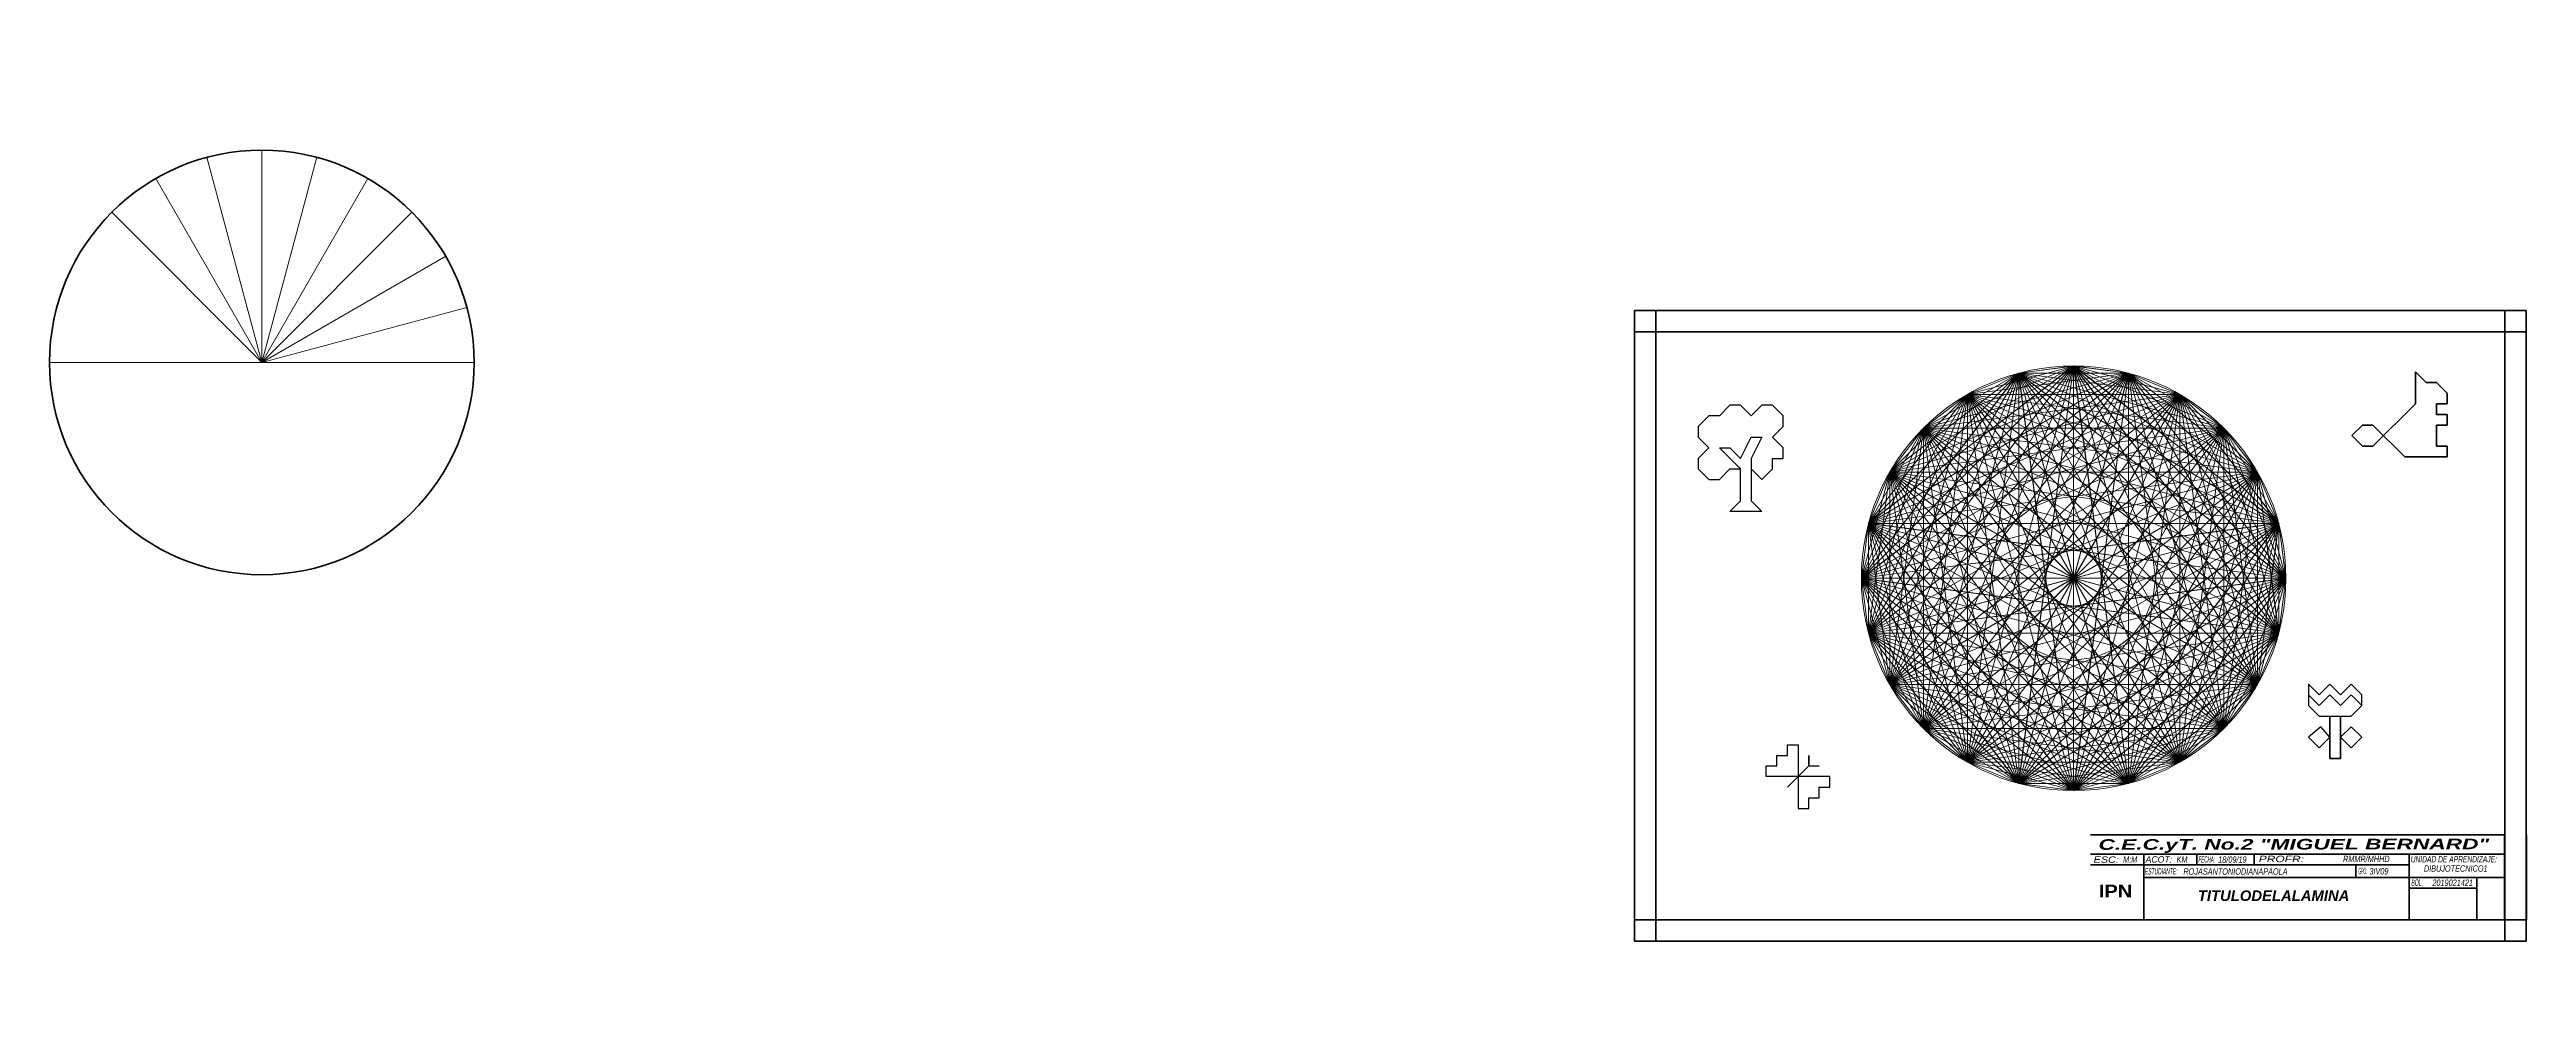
# Model space of a CAD drawing. Header units: millimetres. Extents: x -3912921 to 4009, y 2607 to 1787998.
# Drawn here: x -3494951 to -3493784, y 1787556 to 1787998 of the extents above.
import ezdxf
from ezdxf.enums import TextEntityAlignment as Align

# ---------------------------------------------------------------- set-up
doc = ezdxf.new("R2010")
doc.units = ezdxf.units.MM
for name, color, linetype, lineweight in [('linea de dibujo', 51, 'Continuous', 30), ('linea de dibujo2', 15, 'Continuous', 30), ('linea de dibujo3', 231, 'Continuous', 30), ('linea de dibujo4', 112, 'Continuous', 30), ('linea fina 4H', 9, 'Continuous', 18), ('Linea gruesa HB', 255, 'Continuous', 60), ('lineas gruesas HB', 4, 'Continuous', 60), ('rotulos', 7, 'Continuous', 18)]:
    doc.layers.add(name, color=color, linetype=linetype, lineweight=lineweight)
doc.styles.add('cecyt', font='arialbi.ttf', dxfattribs={"height": 5})
doc.styles.add('IPN', font='arialbd.ttf', dxfattribs={"height": 6})
doc.styles.add('nombre', font='ARIALNI.TTF', dxfattribs={"height": 3})

# ---------------------------------------------------------------- blocks, each defined once
blk = doc.blocks.new('*U3')
at = {"layer": 'linea fina 4H'}
blk.add_line((50, 0), (-50, 0), dxfattribs=at)
blk = doc.blocks.new('*U4')
at = {"layer": 'linea fina 4H', "color": 0, "linetype": 'ByBlock', "lineweight": -2, "transparency": 16777216}
for p, rotation in [((-3495312.3, 1787898.1), 104.9999999999997), ((-3495299.4, 1787899.8), 89.99999999999973), ((-3495286.4, 1787898.1), 74.99999999999979), ((-3495324.4, 1787893.1), 119.9999999999997), ((-3495274.4, 1787893.1), 59.99999999999984), ((-3495334.7, 1787885.2), 134.9999999999997), ((-3495264, 1787885.2), 44.99999999999987), ((-3495342.7, 1787874.8), 149.9999999999997), ((-3495256.1, 1787874.8), 29.99999999999989), ((-3495347.7, 1787862.7), 164.9999999999997), ((-3495251.1, 1787862.7), 14.99999999999994), ((-3495349.4, 1787849.8), 180), ((-3495347.7, 1787836.9), 194.9999999999996), ((-3495342.7, 1787824.8), 209.9999999999997), ((-3495334.7, 1787814.4), 224.9999999999996), ((-3495324.4, 1787806.5), 239.9999999999995), ((-3495312.3, 1787801.5), 254.9999999999995), ((-3495299.4, 1787799.8), 269.9999999999995), ((-3495286.4, 1787801.5), 284.9999999999995), ((-3495274.4, 1787806.5), 299.9999999999994), ((-3495264, 1787814.4), 314.9999999999994), ((-3495256.1, 1787824.8), 329.9999999999994), ((-3495251.1, 1787836.9), 344.9999999999994)]:
    blk.add_blockref('*U3', p, dxfattribs=dict(at, rotation=rotation))
blk.add_blockref('*U3', (-3495249.4, 1787849.8), dxfattribs=at)
blk = doc.blocks.new('*U9')
at = {"layer": 'linea fina 4H'}
for p, q in [((100, 0), (-25.9, 96.6)), ((0, 100), (100, 0)), ((100, 0), (25.9, 96.6)), ((-50, 86.6), (100, 0)), ((100, 0), (50, 86.6)), ((100, 0), (-70.7, 70.7)), ((100, 0), (70.7, 70.7)), ((-86.6, 50), (100, 0)), ((100, 0), (86.6, 50)), ((100, 0), (-96.6, 25.9)), ((100, 0), (96.6, 25.9)), ((-100, 0), (100, 0)), ((100, 0), (-70.7, -70.7)), ((-50, -86.6), (100, 0)), ((100, 0), (-25.9, -96.6)), ((50, -86.6), (100, 0)), ((100, 0), (70.7, -70.7)), ((100, 0), (-96.6, -25.9)), ((-86.6, -50), (100, 0)), ((0, -100), (100, 0)), ((100, 0), (25.9, -96.6)), ((86.6, -50), (100, 0)), ((100, 0), (96.6, -25.9))]:
    blk.add_line(p, q, dxfattribs=at)
blk = doc.blocks.new('*U10')
at = {"layer": 'linea fina 4H', "color": 0, "linetype": 'ByBlock', "lineweight": -2, "transparency": 16777216}
for rotation in [59.99999999999997, 119.9999999999999, 239.9999999999999, 299.9999999999998, 180]:
    blk.add_blockref('*U9', (-3495299.4, 1787849.8), dxfattribs=dict(at, rotation=rotation))
blk.add_blockref('*U9', (-3495299.4, 1787849.8), dxfattribs=at)
blk = doc.blocks.new('*U7')
at = {"layer": 'linea fina 4H'}
blk.add_blockref('*U10', (3495299.4, -1787849.8), dxfattribs=at)
blk = doc.blocks.new('*U8')
at = {"layer": 'linea fina 4H', "color": 0, "linetype": 'ByBlock', "lineweight": -2, "transparency": 16777216}
for rotation in [44.99999999999999, 135, 225, 315.0000000000001, 30, 59.99999999999997, 120, 150, 210, 240, 299.9999999999999, 329.9999999999999, 14.99999999999997, 75.00000000000001, 105, 165, 194.9999999999999, 254.9999999999999, 285, 345, 90, 180, 270]:
    blk.add_blockref('*U7', (-3495299.4, 1787849.8), dxfattribs=dict(at, rotation=rotation))
blk.add_blockref('*U7', (-3495299.4, 1787849.8), dxfattribs=at)

msp = doc.modelspace()

# ---------------------------------------------------------------- linework, layer by layer
at = {"layer": 'linea de dibujo'}
for p, q in [((-3493836.2, 1787831.1), (-3493836.2, 1787846.1)), ((-3493836.2, 1787846.1), (-3493831.2, 1787841.1)), ((-3493831.2, 1787841.1), (-3493826.2, 1787841.1)), ((-3493826.2, 1787841.1), (-3493821.2, 1787836.1)), ((-3494159.1, 1787830.4), (-3494164.1, 1787825.4)), ((-3494154.1, 1787830.4), (-3494159.1, 1787830.4)), ((-3494149.1, 1787825.4), (-3494154.1, 1787830.4)), ((-3494144.1, 1787830.4), (-3494149.1, 1787825.4)), ((-3494139.1, 1787830.4), (-3494144.1, 1787830.4)), ((-3494134.1, 1787825.4), (-3494139.1, 1787830.4)), ((-3493856.2, 1787811.1), (-3493836.2, 1787831.1)), ((-3493821.2, 1787831.1), (-3493826.2, 1787831.1)), ((-3493826.2, 1787831.1), (-3493826.2, 1787826.1)), ((-3493821.2, 1787836.1), (-3493821.2, 1787831.1)), ((-3494169.1, 1787825.4), (-3494174.1, 1787820.4)), ((-3494174.1, 1787820.4), (-3494174.1, 1787815.4)), ((-3494164.1, 1787825.4), (-3494169.1, 1787825.4)), ((-3494139.1, 1787815.4), (-3494134.1, 1787820.4)), ((-3494134.1, 1787820.4), (-3494134.1, 1787825.4)), ((-3493861.2, 1787821.1), (-3493866.2, 1787816.1)), ((-3493866.2, 1787816.1), (-3493861.2, 1787811.1)), ((-3493856.2, 1787821.1), (-3493861.2, 1787821.1)), ((-3493841.2, 1787806.1), (-3493856.2, 1787821.1)), ((-3493826.2, 1787826.1), (-3493821.2, 1787826.1)), ((-3493821.2, 1787821.1), (-3493826.2, 1787821.1)), ((-3493826.2, 1787821.1), (-3493826.2, 1787811.1)), ((-3493821.2, 1787826.1), (-3493821.2, 1787821.1)), ((-3494174.1, 1787815.4), (-3494169.1, 1787810.4)), ((-3494169.1, 1787810.4), (-3494174.1, 1787805.4)), ((-3494174.1, 1787805.4), (-3494174.1, 1787800.4)), ((-3494154.1, 1787800.4), (-3494164.1, 1787810.4)), ((-3494164.1, 1787810.4), (-3494159.1, 1787810.4)), ((-3494159.1, 1787810.4), (-3494154.1, 1787805.4)), ((-3494154.1, 1787805.4), (-3494149.1, 1787815.4)), ((-3494149.1, 1787815.4), (-3494144.1, 1787815.4)), ((-3494144.1, 1787815.4), (-3494149.1, 1787805.4)), ((-3494149.1, 1787805.4), (-3494149.1, 1787785.4)), ((-3494134.1, 1787810.4), (-3494139.1, 1787815.4)), ((-3494139.1, 1787800.4), (-3494139.1, 1787805.4)), ((-3494139.1, 1787805.4), (-3494134.1, 1787805.4)), ((-3494134.1, 1787805.4), (-3494134.1, 1787810.4)), ((-3493861.2, 1787811.1), (-3493856.2, 1787811.1)), ((-3493821.2, 1787806.1), (-3493841.2, 1787806.1)), ((-3493826.2, 1787811.1), (-3493821.2, 1787811.1)), ((-3493821.2, 1787811.1), (-3493821.2, 1787806.1)), ((-3494174.1, 1787800.4), (-3494169.1, 1787795.4)), ((-3494169.1, 1787795.4), (-3494164.1, 1787795.4)), ((-3494164.1, 1787795.4), (-3494159.1, 1787800.4)), ((-3494159.1, 1787800.4), (-3494154.1, 1787800.4)), ((-3494154.1, 1787785.4), (-3494154.1, 1787800.4)), ((-3494149.1, 1787800.4), (-3494144.1, 1787795.4)), ((-3494144.1, 1787795.4), (-3494139.1, 1787800.4)), ((-3494159.1, 1787780.4), (-3494154.1, 1787785.4)), ((-3494149.1, 1787785.4), (-3494144.1, 1787780.4)), ((-3494144.1, 1787780.4), (-3494159.1, 1787780.4)), ((-3493886.5, 1787699), (-3493886.5, 1787689)), ((-3493881.5, 1787694), (-3493886.5, 1787699)), ((-3493886.5, 1787699), (-3493886.5, 1787694)), ((-3493876.5, 1787699), (-3493881.5, 1787694)), ((-3493871.5, 1787694), (-3493876.5, 1787699)), ((-3493866.5, 1787699), (-3493871.5, 1787694)), ((-3493861.5, 1787694), (-3493866.5, 1787699)), ((-3493886.5, 1787694), (-3493881.5, 1787689)), ((-3493886.5, 1787689), (-3493881.5, 1787684)), ((-3493881.5, 1787689), (-3493876.5, 1787694)), ((-3493876.5, 1787694), (-3493871.5, 1787689)), ((-3493871.5, 1787689), (-3493866.5, 1787694)), ((-3493866.5, 1787694), (-3493861.5, 1787689)), ((-3493866.5, 1787684), (-3493861.5, 1787689)), ((-3493861.5, 1787689), (-3493861.5, 1787694)), ((-3493880.7, 1787679), (-3493886.5, 1787674)), ((-3493881.5, 1787684), (-3493866.5, 1787684)), ((-3493876.5, 1787674), (-3493880.7, 1787679)), ((-3493876.5, 1787664), (-3493876.5, 1787684)), ((-3493876.5, 1787684), (-3493876.5, 1787674)), ((-3493871.5, 1787684), (-3493871.5, 1787664)), ((-3493866.5, 1787679), (-3493871.5, 1787674)), ((-3493861.5, 1787674), (-3493866.5, 1787679)), ((-3494137, 1787660.5), (-3494137, 1787665.5)), ((-3494137, 1787665.5), (-3494132, 1787665.5)), ((-3494132, 1787665.5), (-3494132, 1787670.5)), ((-3494132, 1787670.5), (-3494127, 1787670.5)), ((-3494127, 1787670.5), (-3494127, 1787640.5)), ((-3494122, 1787660.5), (-3494122, 1787665.5)), ((-3494122, 1787665.5), (-3494122, 1787660.5)), ((-3493886.5, 1787674), (-3493881.5, 1787669)), ((-3493881.5, 1787669), (-3493876.5, 1787674)), ((-3493876.5, 1787674), (-3493876.5, 1787664)), ((-3493871.5, 1787664), (-3493876.5, 1787664)), ((-3493876.5, 1787664), (-3493871.5, 1787664)), ((-3493871.5, 1787664), (-3493871.5, 1787674)), ((-3493871.5, 1787674), (-3493866.5, 1787669)), ((-3493866.5, 1787669), (-3493861.5, 1787674)), ((-3494142, 1787655.5), (-3494142, 1787660.5)), ((-3494142, 1787660.5), (-3494137, 1787660.5)), ((-3494112, 1787655.5), (-3494142, 1787655.5)), ((-3494132, 1787650.5), (-3494122, 1787660.5)), ((-3494122, 1787660.5), (-3494117, 1787660.5)), ((-3494112, 1787650.5), (-3494112, 1787655.5)), ((-3494122, 1787640.5), (-3494122, 1787645.5)), ((-3494122, 1787645.5), (-3494117, 1787645.5)), ((-3494117, 1787645.5), (-3494117, 1787650.5)), ((-3494117, 1787650.5), (-3494112, 1787650.5)), ((-3494127, 1787640.5), (-3494122, 1787640.5))]:
    msp.add_line(p, q, dxfattribs=at)
at = {"layer": 'linea de dibujo2'}
for p, q in [((-3493836.2, 1787846.1), (-3493836.2, 1787831.1)), ((-3493831.2, 1787841.1), (-3493836.2, 1787846.1)), ((-3493826.2, 1787841.1), (-3493831.2, 1787841.1)), ((-3493821.2, 1787836.1), (-3493826.2, 1787841.1)), ((-3493836.2, 1787831.1), (-3493856.2, 1787811.1)), ((-3493826.2, 1787826.1), (-3493826.2, 1787831.1)), ((-3493826.2, 1787831.1), (-3493821.2, 1787831.1)), ((-3493821.2, 1787831.1), (-3493821.2, 1787836.1)), ((-3493866.2, 1787816.1), (-3493861.2, 1787821.1)), ((-3493861.2, 1787811.1), (-3493866.2, 1787816.1)), ((-3493861.2, 1787821.1), (-3493856.2, 1787821.1)), ((-3493856.2, 1787821.1), (-3493841.2, 1787806.1)), ((-3493821.2, 1787826.1), (-3493826.2, 1787826.1)), ((-3493826.2, 1787811.1), (-3493826.2, 1787821.1)), ((-3493826.2, 1787821.1), (-3493821.2, 1787821.1)), ((-3493821.2, 1787821.1), (-3493821.2, 1787826.1)), ((-3494154.1, 1787800.4), (-3494164.1, 1787810.4)), ((-3494164.1, 1787810.4), (-3494159.1, 1787810.4)), ((-3494159.1, 1787810.4), (-3494154.1, 1787805.4)), ((-3494154.1, 1787805.4), (-3494149.1, 1787815.4)), ((-3494149.1, 1787815.4), (-3494144.1, 1787815.4)), ((-3494144.1, 1787815.4), (-3494149.1, 1787805.4)), ((-3494149.1, 1787805.4), (-3494149.1, 1787785.4)), ((-3493856.2, 1787811.1), (-3493861.2, 1787811.1)), ((-3493841.2, 1787806.1), (-3493821.2, 1787806.1)), ((-3493821.2, 1787811.1), (-3493826.2, 1787811.1)), ((-3493821.2, 1787806.1), (-3493821.2, 1787811.1)), ((-3494154.1, 1787785.4), (-3494154.1, 1787800.4)), ((-3494159.1, 1787780.4), (-3494154.1, 1787785.4)), ((-3494149.1, 1787785.4), (-3494144.1, 1787780.4)), ((-3494144.1, 1787780.4), (-3494159.1, 1787780.4))]:
    msp.add_line(p, q, dxfattribs=at)
at = {"layer": 'linea de dibujo3'}
for p, q in [((-3493886.5, 1787699), (-3493886.5, 1787689)), ((-3493881.5, 1787694), (-3493886.5, 1787699)), ((-3493886.5, 1787699), (-3493886.5, 1787694)), ((-3493876.5, 1787699), (-3493881.5, 1787694)), ((-3493871.5, 1787694), (-3493876.5, 1787699)), ((-3493866.5, 1787699), (-3493871.5, 1787694)), ((-3493861.5, 1787694), (-3493866.5, 1787699)), ((-3493886.5, 1787694), (-3493881.5, 1787689)), ((-3493886.5, 1787689), (-3493881.5, 1787684)), ((-3493881.5, 1787689), (-3493876.5, 1787694)), ((-3493876.5, 1787694), (-3493871.5, 1787689)), ((-3493871.5, 1787689), (-3493866.5, 1787694)), ((-3493866.5, 1787694), (-3493861.5, 1787689)), ((-3493866.5, 1787684), (-3493861.5, 1787689)), ((-3493861.5, 1787689), (-3493861.5, 1787694)), ((-3493881.5, 1787684), (-3493866.5, 1787684)), ((-3494137, 1787660.5), (-3494137, 1787665.5)), ((-3494137, 1787665.5), (-3494132, 1787665.5)), ((-3494132, 1787665.5), (-3494132, 1787670.5)), ((-3494132, 1787670.5), (-3494127, 1787670.5)), ((-3494127, 1787670.5), (-3494127, 1787640.5)), ((-3494142, 1787655.5), (-3494142, 1787660.5)), ((-3494142, 1787660.5), (-3494137, 1787660.5)), ((-3494112, 1787655.5), (-3494142, 1787655.5)), ((-3494112, 1787650.5), (-3494112, 1787655.5)), ((-3494122, 1787640.5), (-3494122, 1787645.5)), ((-3494122, 1787645.5), (-3494117, 1787645.5)), ((-3494117, 1787645.5), (-3494117, 1787650.5)), ((-3494117, 1787650.5), (-3494112, 1787650.5)), ((-3494127, 1787640.5), (-3494122, 1787640.5))]:
    msp.add_line(p, q, dxfattribs=at)
at = {"layer": 'linea de dibujo4'}
for p, q in [((-3494159.1, 1787830.4), (-3494164.1, 1787825.4)), ((-3494154.1, 1787830.4), (-3494159.1, 1787830.4)), ((-3494149.1, 1787825.4), (-3494154.1, 1787830.4)), ((-3494144.1, 1787830.4), (-3494149.1, 1787825.4)), ((-3494139.1, 1787830.4), (-3494144.1, 1787830.4)), ((-3494134.1, 1787825.4), (-3494139.1, 1787830.4)), ((-3494169.1, 1787825.4), (-3494174.1, 1787820.4)), ((-3494174.1, 1787820.4), (-3494174.1, 1787815.4)), ((-3494164.1, 1787825.4), (-3494169.1, 1787825.4)), ((-3494139.1, 1787815.4), (-3494134.1, 1787820.4)), ((-3494134.1, 1787820.4), (-3494134.1, 1787825.4)), ((-3494174.1, 1787815.4), (-3494169.1, 1787810.4)), ((-3494169.1, 1787810.4), (-3494174.1, 1787805.4)), ((-3494174.1, 1787805.4), (-3494174.1, 1787800.4)), ((-3494134.1, 1787810.4), (-3494139.1, 1787815.4)), ((-3494139.1, 1787800.4), (-3494139.1, 1787805.4)), ((-3494139.1, 1787805.4), (-3494134.1, 1787805.4)), ((-3494134.1, 1787805.4), (-3494134.1, 1787810.4)), ((-3494174.1, 1787800.4), (-3494169.1, 1787795.4)), ((-3494169.1, 1787795.4), (-3494164.1, 1787795.4)), ((-3494164.1, 1787795.4), (-3494159.1, 1787800.4)), ((-3494159.1, 1787800.4), (-3494154.1, 1787800.4)), ((-3494149.1, 1787800.4), (-3494144.1, 1787795.4)), ((-3494144.1, 1787795.4), (-3494139.1, 1787800.4)), ((-3493880.7, 1787679), (-3493886.5, 1787674)), ((-3493876.5, 1787674), (-3493880.7, 1787679)), ((-3493876.5, 1787684), (-3493876.5, 1787664)), ((-3493871.5, 1787664), (-3493871.5, 1787684)), ((-3493871.5, 1787684), (-3493871.5, 1787674)), ((-3493871.5, 1787674), (-3493866.5, 1787679)), ((-3493866.5, 1787679), (-3493861.5, 1787674)), ((-3493886.5, 1787674), (-3493881.5, 1787669)), ((-3493881.5, 1787669), (-3493876.5, 1787674)), ((-3493876.5, 1787664), (-3493876.5, 1787674)), ((-3493876.5, 1787664), (-3493871.5, 1787664)), ((-3493871.5, 1787664), (-3493876.5, 1787664)), ((-3493866.5, 1787669), (-3493871.5, 1787674)), ((-3493871.5, 1787674), (-3493871.5, 1787664)), ((-3493861.5, 1787674), (-3493866.5, 1787669))]:
    msp.add_line(p, q, dxfattribs=at)
at = {"layer": 'linea fina 4H'}
for p, q in [((-3494850.7, 1787850.6), (-3494876.6, 1787947.2)), ((-3494850.7, 1787850.6), (-3494850.7, 1787950.6)), ((-3494850.7, 1787850.6), (-3494824.8, 1787947.2)), ((-3494850.7, 1787850.6), (-3494900.7, 1787937.2)), ((-3494850.7, 1787850.6), (-3494800.7, 1787937.2)), ((-3494850.7, 1787850.6), (-3494921.4, 1787921.3)), ((-3494850.7, 1787850.6), (-3494780, 1787921.3)), ((-3494850.7, 1787850.6), (-3494764.1, 1787900.6)), ((-3494850.7, 1787850.6), (-3494754.1, 1787876.5)), ((-3494750.7, 1787850.6), (-3494950.7, 1787850.6)), ((-3494850.7, 1787850.6), (-3494750.7, 1787850.6)), ((-3493895.7, 1787769.3), (-3493895.7, 1787769.3))]:
    msp.add_line(p, q, dxfattribs=at)
msp.add_circle((-3493997.2, 1787748.9), 100, dxfattribs=at)
at = {"layer": 'Linea gruesa HB'}
for p, q in [((-3493794.2, 1787628), (-3493989.2, 1787628)), ((-3493794.2, 1787619), (-3493989.2, 1787619)), ((-3493964.2, 1787619), (-3493964.2, 1787588)), ((-3493939.2, 1787619), (-3493939.2, 1787614)), ((-3493912.2, 1787619), (-3493912.2, 1787614)), ((-3493839.2, 1787619), (-3493839.2, 1787588)), ((-3493794.2, 1787588), (-3493794.2, 1787628)), ((-3493783.9, 1787628), (-3493783.9, 1787588)), ((-3493839.2, 1787614), (-3493989.2, 1787614)), ((-3493794.2, 1787608), (-3493964.2, 1787608)), ((-3493864.2, 1787614), (-3493864.2, 1787608)), ((-3493807.2, 1787588), (-3493807.2, 1787608)), ((-3493807.2, 1787603), (-3493839.2, 1787603)), ((-3493989.2, 1787588), (-3493794.2, 1787588))]:
    msp.add_line(p, q, dxfattribs=at)
msp.add_circle((-3494850.7, 1787850.6), 100, dxfattribs=at)
at = {"layer": 'lineas gruesas HB'}
for p, q in [((-3494204, 1787998), (-3494204, 1787998)), ((-3494204, 1787578), (-3494204, 1787875)), ((-3494204, 1787875), (-3493784, 1787875)), ((-3494194, 1787578), (-3494194, 1787875)), ((-3493794, 1787875), (-3493794, 1787578)), ((-3493784, 1787875), (-3493784, 1787578)), ((-3494204, 1787865), (-3493784, 1787865)), ((-3493784, 1787588), (-3494204, 1787588)), ((-3493784, 1787578), (-3494204, 1787578))]:
    msp.add_line(p, q, dxfattribs=at)

# ---------------------------------------------------------------- block references
at = {"layer": 'linea fina 4H'}
for name in ['*U8', '*U4']:
    msp.add_blockref(name, (1302.2, -100.9), dxfattribs=at)

# ---------------------------------------------------------------- texts
at = {"layer": 'Linea gruesa HB'}
for tag, text, height, style, p in [('M:M', 'M:M', 3, 'nombre', (-3493973.9, 1787614.1)), ('KM', 'KM', 3, 'nombre', (-3493948.7, 1787614.1)), ('18/09/19', 'NNNNNN', 3, 'nombre', (-3493929.1, 1787614)), ('RMMR/MHHD', 'JJJJJJJJJ', 3, 'nombre', (-3493870.3, 1787614.3)), ('ROJASANTONIODIANAPAOLA', 'ROJASANTONIODIANAPAOLA', 3, 'nombre', (-3493945.5, 1787608.4)), ('3IV09', '00000', 3, 'nombre', (-3493857.9, 1787608.5)), ('DIBUJOTECNICO1', 'DIBUJOTECNICON', 3, 'nombre', (-3493832.2, 1787609.8)), ('2019021421', '000000', 3, 'nombre', (-3493828.2, 1787603.1)), ('TITULODELALAMINA', 'TITULODELALAMINA', 5, 'cecyt', (-3493938.7, 1787595.4))]:
    msp.add_attdef(tag, text=text, height=height, dxfattribs=dict(at, style=style)).set_placement(p, align=Align.BOTTOM_LEFT)
at = {"layer": 'rotulos'}
for s, height, style, width, p, p2 in [('ESC:', 3, 'nombre', 1.491014, (-3493987.8, 1787614.9), (-3493975.9, 1787614.9)), ('ACOT:', 3, 'nombre', 1.192305, (-3493963.3, 1787615), (-3493950.8, 1787615)), ('FECHA:', 3, 'nombre', 0.61622, (-3493938.4, 1787615), (-3493930.6, 1787615)), ('PROFR:', 3, 'nombre', 1.642289, (-3493910, 1787615.2), (-3493888.7, 1787615.2)), ('UNIDAD DE APRENDIZAJE:', 3, 'nombre', 0.912965, (-3493838.4, 1787615.1), (-3493797.8, 1787615.1)), ('ESTUDIANTE:', 3, 'nombre', 0.676993, (-3493963.6, 1787609.4), (-3493948.3, 1787609.4)), ('IPN', 6, 'IPN', 1.121751, (-3493985.3, 1787598.6), (-3493969.6, 1787598.6))]:
    msp.add_text(s, height=height, dxfattribs=dict(at, style=style, width=width)).set_placement(p, p2, align=Align.FIT)
for s, height, rotation, style, width, p, p2 in [('C.E.C.yT. No.2 "MIGUEL BERNARD"  ', 5, 0.068, 'cecyt', 1.529385, (-3493985.5, 1787621), (-3493795.5, 1787621.3)), ('GPO:', 3, 0.2474, 'nombre', 0.459738, (-3493863, 1787609.5), (-3493859, 1787609.6)), ('BOL:', 3, 1.1845, 'nombre', 0.696097, (-3493838.1, 1787604), (-3493832.6, 1787604.1))]:
    msp.add_text(s, height=height, rotation=rotation, dxfattribs=dict(at, style=style, width=width)).set_placement(p, p2, align=Align.FIT)

doc.saveas('drawing.dxf')
